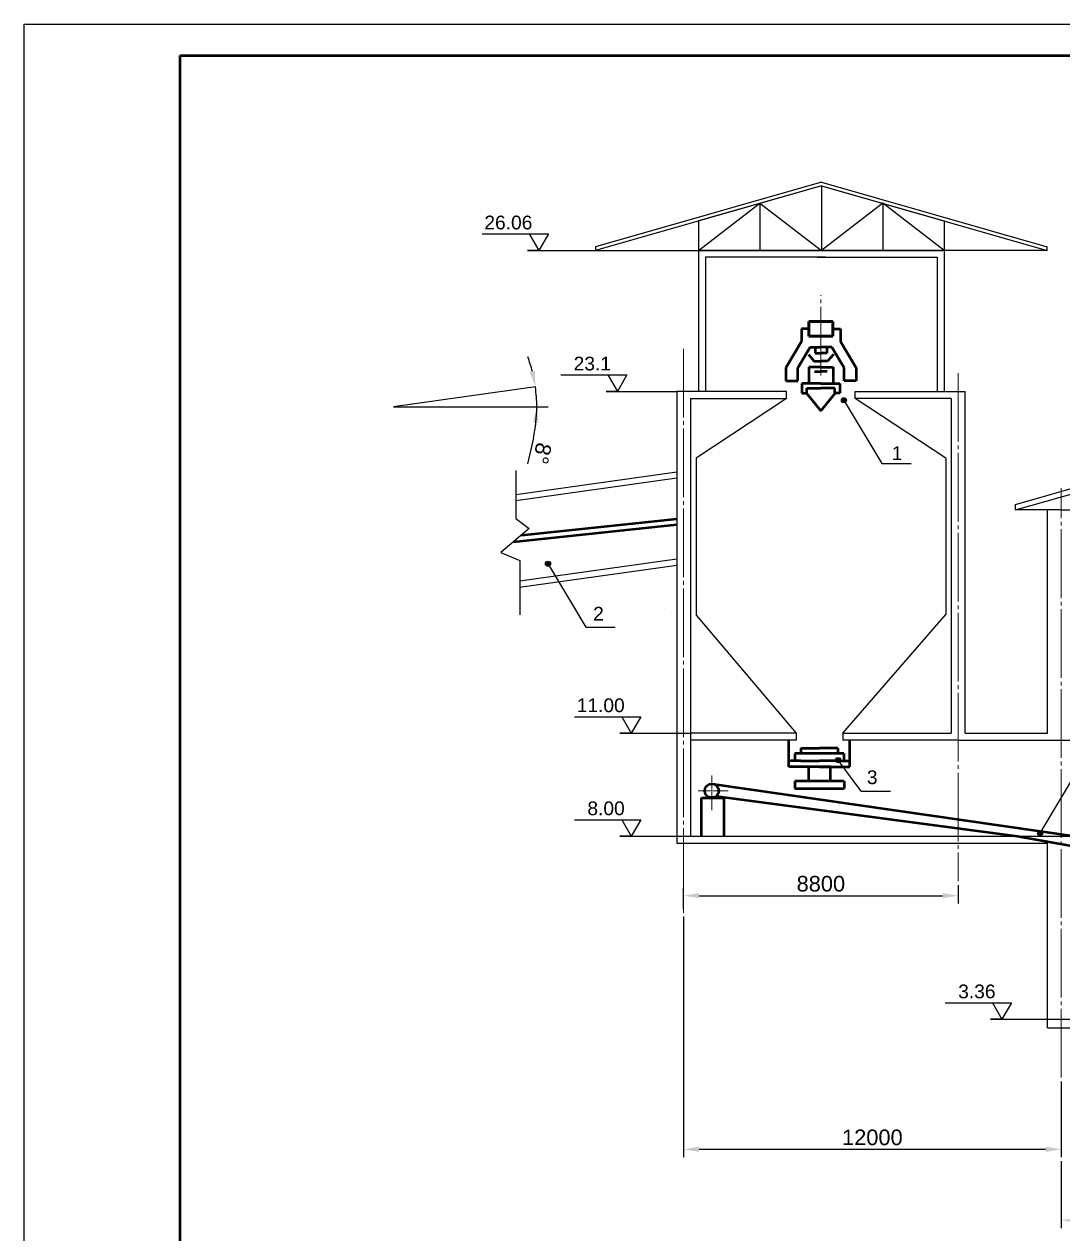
# Model space of a CAD drawing. Header units: millimetres. Extents: x 2139 to 2733, y 1509 to 1929.
# Drawn here: x 2139 to 2305.4, y 1734.9 to 1928.6 of the extents above; entities that cross this region are included whole.
import ezdxf

# ---------------------------------------------------------------- set-up
doc = ezdxf.new("R2010")
doc.units = ezdxf.units.MM
for name, pattern in [('CENTER', [50.8, 31.75, -6.35, 6.35, -6.35]), ('HIDDEN', [9.525, 6.35, -3.175]), ('JIS_08_11', [12.8, 11, -0.6, 0.6, -0.6])]:
    doc.linetypes.add(name, pattern=pattern)
doc.layers.add('中心线', color=7, linetype='JIS_08_11', lineweight=9)
doc.layers.add('设备', color=7, linetype='Continuous', lineweight=50)
doc.layers.add('厂房', color=7, linetype='Continuous')
doc.layers.add('标注', color=7, linetype='Continuous')
doc.styles.get("Standard").update_dxf_attribs({"font": 'arial.ttf'})
doc.dimstyles.new('ISO-25', dxfattribs={"dimtxt": 2.5, "dimasz": 2.5, "dimexe": 1.25, "dimexo": 0.625, "dimtad": 1, "dimtxsty": 'Standard', "dimcen": 2.5, "dimadec": 0, "dimazin": 0, "dimtfac": 1, "dimtmove": 0, "dimatfit": 3, "dimfxl": 1, "dimarcsym": 0})

# ---------------------------------------------------------------- blocks, each defined once
blk = doc.blocks.new('*U32')
at = {"layer": '中心线', "color": 0, "transparency": 16777216}
blk.add_line((0, -72.75), (0, 21.65), dxfattribs=at)
blk = doc.blocks.new('*U33')
at = {"layer": '中心线', "color": 0, "transparency": 16777216}
blk.add_line((0, 58.25), (0, -32.08), dxfattribs=at)
blk = doc.blocks.new('*U34')
at = {"layer": '中心线', "color": 0, "transparency": 16777216}
for p, q in [((0, 0.23), (0, 2.43)), ((-2.18, 0), (-0.23, 0)), ((0.23, 0), (2.61, 0)), ((0, -3.1), (0, -0.23))]:
    blk.add_line(p, q, dxfattribs=at)
at = {"layer": '中心线', "color": 0, "linetype": 'Continuous', "transparency": 16777216}
for p, q in [((-0.11, 0), (0.11, 0)), ((0, -0.11), (0, 0.11))]:
    blk.add_line(p, q, dxfattribs=at)
blk = doc.blocks.new('*U35')
at = {"layer": '中心线', "color": 0, "linetype": 'JIS_08_11', "lineweight": 9, "transparency": 16777216}
blk.add_line((0, -7.49), (0, 5.37), dxfattribs=at)
blk = doc.blocks.new('*U40')
at = {"layer": '中心线', "color": 0, "transparency": 16777216}
blk.add_line((0, 24.8), (0, -56.57), dxfattribs=at)
blk = doc.blocks.new('*D43')
at = {"layer": 'Defpoints', "color": 0, "transparency": 16777216}
for p in [(2220.92, 1870.56), (2221.05, 1869.49), (2198.17, 1867.35), (2198.17, 1867.35), (2222.97, 1867.35)]:
    blk.add_point(p, dxfattribs=at)
at = {"layer": '标注', "color": 0, "lineweight": -2, "transparency": 16777216}
blk.add_line((2220.6, 1862.38), (2219.69, 1858.26), dxfattribs=at)
for start, end in [(14.2593, 20.4969), (360, 8.0218), (347.5063, 360), (347.5249, 353.7625)]:
    blk.add_arc((2198.17, 1867.35), 22.98, start, end, dxfattribs=at)
at = {"layer": '标注', "color": 0, "transparency": 16777216}
for points in [[(2220.85, 1873.09), (2220.03, 1872.93), (2220.92, 1870.56)], [(2220.6, 1864.88), (2221.43, 1864.83), (2221.15, 1867.35)]]:
    blk.add_solid(points, dxfattribs=at)
at = {"layer": '标注', "color": 0, "transparency": 16777216, "insert": (2222, 1859.91), "char_height": 2.5, "attachment_point": 5, "rotation": 257.5063}
blk.add_mtext('8°', dxfattribs=at)
blk = doc.blocks.new('*D48')
at = {"layer": 'Defpoints', "color": 0, "transparency": 16777216}
for p in [(2288.66, 1791.4), (2288.66, 1789.08), (2244.66, 1786.35)]:
    blk.add_point(p, dxfattribs=at)
at = {"layer": '标注', "color": 0, "lineweight": -2, "transparency": 16777216}
for p, q in [((2244.66, 1786.97), (2244.66, 1790.33)), ((2288.66, 1790.78), (2288.66, 1787.83)), ((2247.16, 1789.08), (2286.16, 1789.08))]:
    blk.add_line(p, q, dxfattribs=at)
at = {"layer": '标注', "color": 0, "transparency": 16777216}
for points in [[(2247.16, 1789.49), (2247.16, 1788.66), (2244.66, 1789.08)], [(2286.16, 1789.49), (2286.16, 1788.66), (2288.66, 1789.08)]]:
    blk.add_solid(points, dxfattribs=at)
at = {"layer": '标注', "color": 0, "transparency": 16777216, "insert": (2266.66, 1790.98), "char_height": 2.5, "attachment_point": 5}
blk.add_mtext('8800', dxfattribs=at)
blk = doc.blocks.new('*D49')
at = {"layer": 'Defpoints', "color": 0, "transparency": 16777216}
for p in [(2244.66, 1786.35), (2305.16, 1759.95), (2305.16, 1748.46)]:
    blk.add_point(p, dxfattribs=at)
at = {"layer": '标注', "color": 0, "lineweight": -2, "transparency": 16777216}
for p, q in [((2244.66, 1785.72), (2244.66, 1747.21)), ((2305.16, 1759.33), (2305.16, 1747.21)), ((2247.16, 1748.46), (2302.66, 1748.46))]:
    blk.add_line(p, q, dxfattribs=at)
at = {"layer": '标注', "color": 0, "transparency": 16777216}
for points in [[(2247.16, 1748.88), (2247.16, 1748.04), (2244.66, 1748.46)], [(2302.66, 1748.88), (2302.66, 1748.04), (2305.16, 1748.46)]]:
    blk.add_solid(points, dxfattribs=at)
at = {"layer": '标注', "color": 0, "transparency": 16777216, "insert": (2274.91, 1750.36), "char_height": 2.5, "attachment_point": 5}
blk.add_mtext('12000', dxfattribs=at)
blk = doc.blocks.new('*D52')
at = {"layer": 'Defpoints', "color": 0, "transparency": 16777216}
for p in [(2305.16, 1747.21), (2404.16, 1746.62), (2404.16, 1737.1)]:
    blk.add_point(p, dxfattribs=at)
at = {"layer": '标注', "color": 0, "lineweight": -2, "transparency": 16777216}
for p, q in [((2305.16, 1746.58), (2305.16, 1735.85)), ((2404.16, 1745.99), (2404.16, 1735.85)), ((2307.66, 1737.1), (2401.66, 1737.1))]:
    blk.add_line(p, q, dxfattribs=at)
at = {"layer": '标注', "color": 0, "transparency": 16777216}
for points in [[(2307.66, 1737.51), (2307.66, 1736.68), (2305.16, 1737.1)], [(2401.66, 1737.51), (2401.66, 1736.68), (2404.16, 1737.1)]]:
    blk.add_solid(points, dxfattribs=at)
at = {"layer": '标注', "color": 0, "transparency": 16777216, "insert": (2354.66, 1739), "char_height": 2.5, "width": 3.5863, "attachment_point": 5}
blk.add_mtext('19800', dxfattribs=at)

msp = doc.modelspace()

# ---------------------------------------------------------------- hatches: boundary and pattern name
at = {"layer": '标注', "lineweight": -3, "true_color": 0x000000}
for points in [[(2270.773, 1868.415, -1), (2269.954, 1868.415, -1)], [(2223.357, 1842.233, -1), (2222.538, 1842.233, -1)], [(2269.829, 1810.792, 1), (2269.01, 1810.792, 1)], [(2302.178, 1799.041, 1), (2301.359, 1799.041, 1)]]:
    msp.add_hatch(color=18, dxfattribs=at).paths.add_polyline_path(points)

# ---------------------------------------------------------------- linework, layer by layer
for p, q in [((2139.034, 1928.641), (2733.034, 1928.641)), ((2139.034, 1508.641), (2139.034, 1928.641))]:
    msp.add_line(p, q)
at = {"lineweight": 50}
for p, q in [((2164.034, 1923.641), (2728.034, 1923.641)), ((2164.034, 1513.641), (2164.034, 1923.641))]:
    msp.add_line(p, q, dxfattribs=at)
at = {"color": 18, "lineweight": -3, "true_color": 0x000000}
msp.add_line((2302.901, 1892.412), (2302.892, 1892.987), dxfattribs=at)
at = {"layer": '厂房', "color": 18, "lineweight": -3, "true_color": 0x000000}
for p, q in [((2266.735, 1902.782), (2230.569, 1892.412)), ((2266.735, 1903.355), (2230.57, 1892.984)), ((2266.735, 1902.782), (2247.081, 1897.147)), ((2266.735, 1903.355), (2302.892, 1892.987)), ((2266.735, 1902.782), (2302.901, 1892.412)), ((2266.735, 1902.782), (2286.39, 1897.147)), ((2266.735, 1902.782), (2266.735, 1892.412)), ((2247.081, 1892.412), (2256.908, 1899.964)), ((2256.908, 1899.964), (2256.908, 1892.412)), ((2256.908, 1899.964), (2266.735, 1892.412)), ((2276.562, 1899.964), (2266.735, 1892.412)), ((2276.562, 1899.964), (2276.562, 1892.412)), ((2286.39, 1892.412), (2276.562, 1899.964)), ((2247.081, 1897.147), (2247.081, 1869.862)), ((2286.39, 1897.147), (2286.39, 1869.862)), ((2230.57, 1892.984), (2230.569, 1892.412)), ((2230.569, 1892.412), (2286.185, 1892.412)), ((2247.081, 1892.412), (2256.641, 1892.412)), ((2302.901, 1892.412), (2247.286, 1892.412)), ((2267.386, 1892.412), (2248.181, 1892.412)), ((2248.181, 1891.312), (2248.181, 1869.862)), ((2267.386, 1891.312), (2248.181, 1891.312)), ((2266.084, 1891.312), (2285.29, 1891.312)), ((2285.29, 1891.312), (2285.29, 1869.862)), ((2243.56, 1869.822), (2243.56, 1839.352)), ((2261.16, 1869.822), (2243.56, 1869.822)), ((2261.16, 1868.722), (2261.16, 1869.822)), ((2272.16, 1868.722), (2272.16, 1869.822)), ((2272.16, 1869.822), (2289.76, 1869.822)), ((2289.76, 1815.099), (2289.76, 1869.822)), ((2245.76, 1868.722), (2245.76, 1838.252)), ((2245.76, 1868.722), (2261.16, 1868.722)), ((2245.76, 1868.722), (2261.16, 1868.722)), ((2287.56, 1868.722), (2272.16, 1868.722)), ((2287.56, 1868.722), (2287.56, 1838.252)), ((2297.829, 1851.708), (2354.66, 1868.004)), ((2297.829, 1850.849), (2354.66, 1867.145)), ((2217.819, 1857.148), (2217.819, 1849.458)), ((2217.819, 1853.344), (2243.56, 1856.961)), ((2217.819, 1852.353), (2243.56, 1855.971)), ((2297.829, 1850.849), (2297.829, 1851.708)), ((2305.16, 1850.849), (2297.829, 1850.849)), ((2302.96, 1815.099), (2302.96, 1850.849)), ((2305.16, 1850.849), (2354.66, 1850.849)), ((2217.819, 1849.458), (2219.941, 1847.87)), ((2219.941, 1847.87), (2215.37, 1844.032)), ((2215.37, 1844.032), (2218.417, 1842.775)), ((2218.417, 1839.492), (2243.56, 1843.025)), ((2218.417, 1842.775), (2218.417, 1834.04)), ((2218.404, 1838.5), (2243.56, 1842.035)), ((2243.56, 1839.352), (2243.56, 1797.499)), ((2245.76, 1838.252), (2245.76, 1798.599)), ((2287.56, 1838.252), (2287.56, 1815.099)), ((2246.66, 1833.997), (2262.693, 1815.09)), ((2270.171, 1815.099), (2286.66, 1834.099)), ((2262.693, 1815.099), (2245.76, 1815.099)), ((2262.693, 1815.099), (2262.693, 1813.996)), ((2270.171, 1815.099), (2287.56, 1815.099)), ((2270.171, 1815.099), (2270.171, 1813.996)), ((2289.76, 1815.099), (2302.96, 1815.099)), ((2262.693, 1813.996), (2245.76, 1813.996)), ((2287.56, 1813.996), (2270.171, 1813.996)), ((2288.66, 1813.996), (2287.56, 1813.996)), ((2288.66, 1813.999), (2307.36, 1813.999)), ((2245.76, 1798.599), (2288.66, 1798.599)), ((2245.76, 1798.599), (2307.36, 1798.599)), ((2243.56, 1797.499), (2302.96, 1797.499)), ((2302.96, 1767.909), (2302.96, 1797.499)), ((2302.96, 1769.284), (2307.36, 1769.284)), ((2302.96, 1767.909), (2307.36, 1767.909))]:
    msp.add_line(p, q, dxfattribs=at)
at = {"layer": '厂房'}
for p, q in [((2261.16, 1868.722), (2246.66, 1859.121)), ((2286.66, 1859.121), (2272.16, 1868.722)), ((2246.66, 1859.121), (2246.66, 1833.997)), ((2286.66, 1859.121), (2286.66, 1834.099))]:
    msp.add_line(p, q, dxfattribs=at)
at = {"layer": '标注', "color": 18, "lineweight": -3, "true_color": 0x000000}
for p, q in [((2212.395, 1895.057), (2223.008, 1895.057)), ((2219.954, 1895.057), (2221.481, 1892.412)), ((2223.008, 1895.057), (2221.481, 1892.412)), ((2221.481, 1892.412), (2219.654, 1892.412)), ((2219.654, 1892.412), (2230.965, 1892.412)), ((2224.99, 1872.466), (2235.603, 1872.466)), ((2232.55, 1872.466), (2234.076, 1869.822)), ((2235.603, 1872.466), (2234.076, 1869.822)), ((2234.076, 1869.822), (2232.249, 1869.822)), ((2232.249, 1869.822), (2243.56, 1869.822)), ((2239.06, 1869.822), (2239.06, 1869.822)), ((2270.563, 1868.081), (2276.406, 1858.288)), ((2276.406, 1858.288), (2281.119, 1858.288)), ((2223.147, 1841.899), (2228.99, 1832.106)), ((2241.567, 1835.059), (2241.567, 1835.059)), ((2228.99, 1832.106), (2233.703, 1832.106)), ((2227.19, 1817.744), (2237.803, 1817.744)), ((2234.75, 1817.744), (2236.276, 1815.099)), ((2237.803, 1817.744), (2236.276, 1815.099)), ((2236.276, 1815.099), (2234.449, 1815.099)), ((2234.449, 1815.099), (2245.76, 1815.099)), ((2269.402, 1810.773), (2273.076, 1805.835)), ((2301.968, 1799.375), (2307.812, 1809.168)), ((2273.076, 1805.835), (2277.789, 1805.835)), ((2227.19, 1801.244), (2237.803, 1801.244)), ((2234.75, 1801.244), (2236.276, 1798.599)), ((2237.803, 1801.244), (2236.276, 1798.599)), ((2236.276, 1798.599), (2234.449, 1798.599)), ((2234.449, 1798.599), (2245.76, 1798.599)), ((2286.59, 1771.925), (2297.203, 1771.925)), ((2294.15, 1771.925), (2295.676, 1769.281)), ((2297.203, 1771.925), (2295.676, 1769.281)), ((2295.676, 1769.281), (2293.849, 1769.281)), ((2293.849, 1769.281), (2305.16, 1769.281))]:
    msp.add_line(p, q, dxfattribs=at)
at = {"layer": '标注', "color": 18, "linetype": 'ByBlock', "lineweight": -3, "true_color": 0x000000}
for p, q in [((2220.923, 1870.557), (2198.172, 1867.35)), ((2198.172, 1867.35), (2222.967, 1867.35))]:
    msp.add_line(p, q, dxfattribs=at)
at = {"layer": '标注', "color": 18, "lineweight": -3, "true_color": 0x000000}
for centre in [(2270.363, 1868.415), (2222.947, 1842.233), (2269.42, 1810.792), (2301.769, 1799.041)]:
    msp.add_circle(centre, 0.409, dxfattribs=at)
for p in [(2270.563, 1868.081), (2270.563, 1868.081), (2270.563, 1868.081), (2270.563, 1868.081), (2223.147, 1841.899), (2223.147, 1841.899), (2223.147, 1841.899), (2223.147, 1841.899)]:
    msp.add_point(p, dxfattribs=at)
at = {"layer": '设备', "color": 18, "lineweight": 50, "true_color": 0x000000}
for p, q in [((2268.6, 1881.008), (2264.735, 1881.008)), ((2264.735, 1881.008), (2264.735, 1878.702)), ((2264.735, 1881.008), (2268.6, 1881.008)), ((2264.735, 1878.702), (2264.735, 1881.008)), ((2268.6, 1878.702), (2268.6, 1881.008)), ((2268.6, 1881.008), (2268.6, 1878.702)), ((2264.735, 1879.855), (2263.553, 1879.855)), ((2263.553, 1879.855), (2263.553, 1877.844)), ((2268.6, 1879.855), (2269.781, 1879.855)), ((2269.781, 1879.855), (2269.781, 1877.844)), ((2263.553, 1877.844), (2261.03, 1873.606)), ((2264.735, 1878.702), (2268.6, 1878.702)), ((2268.6, 1878.702), (2264.735, 1878.702)), ((2269.781, 1877.844), (2272.305, 1873.606)), ((2264.936, 1876.92), (2262.963, 1873.606)), ((2264.675, 1875.742), (2265.592, 1874.651)), ((2264.936, 1876.92), (2266.667, 1876.92)), ((2265.726, 1876.887), (2265.726, 1875.962)), ((2265.726, 1875.962), (2266.667, 1875.962)), ((2268.399, 1876.92), (2266.667, 1876.92)), ((2267.609, 1875.962), (2266.667, 1875.962)), ((2267.609, 1876.887), (2267.609, 1875.962)), ((2268.66, 1875.742), (2267.742, 1874.651)), ((2268.399, 1876.92), (2270.372, 1873.606)), ((2261.03, 1873.606), (2261.03, 1871.514)), ((2262.963, 1871.514), (2262.963, 1873.606)), ((2266.667, 1873.734), (2264.716, 1873.734)), ((2264.716, 1873.734), (2264.716, 1871.338)), ((2265.592, 1874.651), (2266.667, 1874.651)), ((2267.742, 1874.651), (2266.667, 1874.651)), ((2266.667, 1873.734), (2268.619, 1873.734)), ((2268.619, 1873.734), (2268.619, 1871.338)), ((2270.372, 1871.514), (2270.372, 1873.606)), ((2272.305, 1873.606), (2272.305, 1871.514)), ((2261.03, 1871.514), (2262.963, 1871.514)), ((2265.659, 1873.014), (2266.667, 1873.014)), ((2267.676, 1873.014), (2266.667, 1873.014)), ((2272.305, 1871.514), (2270.372, 1871.514)), ((2266.667, 1871.085), (2263.622, 1871.085)), ((2263.622, 1871.085), (2263.622, 1869.572)), ((2263.622, 1869.572), (2264.422, 1869.572)), ((2264.38, 1869.572), (2266.667, 1866.704)), ((2264.422, 1869.572), (2264.422, 1870.329)), ((2264.422, 1870.329), (2266.667, 1870.329)), ((2266.667, 1871.085), (2269.713, 1871.085)), ((2268.913, 1870.329), (2266.667, 1870.329)), ((2268.955, 1869.572), (2266.667, 1866.704)), ((2268.913, 1869.572), (2268.913, 1870.329)), ((2269.713, 1869.572), (2268.913, 1869.572)), ((2269.713, 1871.085), (2269.713, 1869.572)), ((2249.184, 1807.006), (2307.36, 1798.599)), ((2249.911, 1805.011), (2298.17, 1798.599)), ((2251.118, 1804.747), (2251.118, 1798.599)), ((2298.17, 1798.599), (2309.542, 1796.566))]:
    msp.add_line(p, q, dxfattribs=at)
at = {"layer": '设备', "color": 18, "linetype": 'CENTER', "lineweight": 50, "true_color": 0x000000}
for p, q in [((2217.426, 1845.758), (2243.56, 1848.523)), ((2218.705, 1846.832), (2243.56, 1849.444))]:
    msp.add_line(p, q, dxfattribs=at)
at = {"layer": '设备', "color": 0, "lineweight": 50, "ltscale": 10}
for p, q in [((2261.547, 1809.698), (2261.547, 1813.996)), ((2271.277, 1809.698), (2271.277, 1813.996)), ((2270.357, 1811.848), (2262.476, 1811.848)), ((2262.476, 1811.848), (2262.476, 1810.66)), ((2263.449, 1812.712), (2266.417, 1812.712)), ((2263.449, 1812.712), (2263.449, 1811.848)), ((2269.384, 1812.712), (2266.417, 1812.712)), ((2269.384, 1812.712), (2269.384, 1811.848)), ((2270.357, 1811.848), (2270.357, 1810.66)), ((2263.44, 1810.66), (2261.547, 1810.66)), ((2266.407, 1809.698), (2261.547, 1809.698)), ((2263.45, 1810.66), (2266.417, 1810.66)), ((2264.693, 1809.698), (2264.693, 1807.443)), ((2268.205, 1809.698), (2264.695, 1809.698)), ((2269.383, 1810.66), (2266.417, 1810.66)), ((2266.417, 1809.698), (2271.277, 1809.698)), ((2268.134, 1809.698), (2268.134, 1807.443)), ((2269.383, 1810.66), (2271.277, 1810.66)), ((2270.373, 1807.443), (2262.491, 1807.443)), ((2262.491, 1807.443), (2262.491, 1806.255)), ((2270.373, 1807.443), (2270.373, 1806.255))]:
    msp.add_line(p, q, dxfattribs=at)
at = {"layer": '设备', "lineweight": 50}
msp.add_line((2262.491, 1806.255), (2270.373, 1806.255), dxfattribs=at)
at = {"layer": '设备', "color": 18, "linetype": 'HIDDEN', "lineweight": 50, "true_color": 0x000000}
for p, q in [((2247.528, 1798.599), (2247.528, 1804.747)), ((2247.528, 1804.747), (2251.118, 1804.747))]:
    msp.add_line(p, q, dxfattribs=at)
at = {"layer": '设备', "color": 18, "lineweight": 50, "true_color": 0x000000}
msp.add_circle((2249.184, 1805.877), 1.13, dxfattribs=at)

# ---------------------------------------------------------------- block references
at = {"layer": '中心线', "linetype": 'JIS_08_11', "lineweight": 9}
msp.add_blockref('*U35', (2266.667, 1879.855), dxfattribs=at)
at = {"layer": '中心线'}
for name, p in [('*U33', (2244.66, 1818.425)), ('*U40', (2288.66, 1847.974)), ('*U32', (2305.16, 1832.699)), ('*U34', (2249.184, 1805.877))]:
    msp.add_blockref(name, p, dxfattribs=at)

# ---------------------------------------------------------------- texts
at = {"layer": '标注', "color": 18, "lineweight": -3, "true_color": 0x000000}
for s, insert, char_height, width, attachment_point in [('{\\H1.2x; 26.06}', (2220.443, 1897.982), 1.83333, 8.46002, 3), ('{\\H1.2x; 23.1}', (2233.038, 1875.392), 1.83333, 7.13826, 3), (' {\\H1.6x;1}', (2277.472, 1858.842), 1.375, 4.26681, 7), ('2', (2230.178, 1833.139), 2.2, 4.26681, 7), ('{\\H1.2x; 11.00}', (2235.238, 1820.67), 1.83333, 15.25652, 3), ('3', (2274.027, 1806.916), 2.2, 4.26681, 7), ('{\\H1.2x; 8.00}', (2235.238, 1804.17), 1.83333, 15.25652, 3), ('{\\H1.2x; 3.36}', (2294.638, 1774.851), 1.83333, 15.25652, 3)]:
    msp.add_mtext(s, dxfattribs=dict(at, insert=insert, char_height=char_height, width=width, attachment_point=attachment_point))

# ---------------------------------------------------------------- dimensions: what is measured, and where the dimension line sits
at = {"layer": '标注'}
dim = msp.add_angular_dim_2l(base=(2221.048, 1869.492), line1=((2198.172, 1867.35), (2222.967, 1867.35)), line2=((2220.923, 1870.557), (2198.172, 1867.35)), dimstyle='ISO-25', dxfattribs=at)
dim.commit()
dim.dimension.update_dxf_attribs({"geometry": '*D43', "text_midpoint": (2222.004, 1859.911)})
for base, p2, text, picture, middle in [((2288.66, 1789.077), (2288.66, 1791.401), '8800', '*D48', (2266.66, 1790.979)), ((2305.16, 1748.459), (2305.16, 1759.952), '12000', '*D49', (2274.91, 1750.361))]:
    dim = msp.add_linear_dim(base=base, p1=(2244.66, 1786.348), p2=p2, text=text, dimstyle='ISO-25', dxfattribs=at)
    dim.commit()
    dim.dimension.update_dxf_attribs({"geometry": picture, "text_midpoint": middle})
dim = msp.add_linear_dim(base=(2404.16, 1737.098), p1=(2305.16, 1747.209), p2=(2404.16, 1746.615), text='19800', dimstyle='ISO-25', dxfattribs=at)
dim.commit()
dim.dimension.update_dxf_attribs({"geometry": '*D52', "text_midpoint": (2354.66, 1737.098), "dimtype": 160})

doc.saveas('drawing.dxf')
